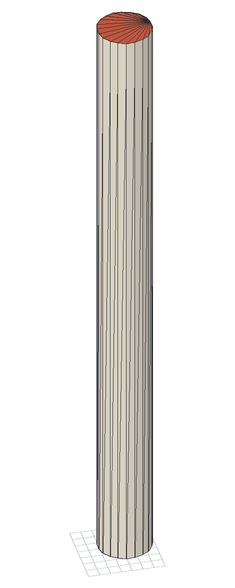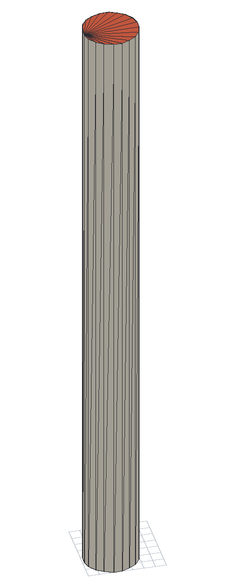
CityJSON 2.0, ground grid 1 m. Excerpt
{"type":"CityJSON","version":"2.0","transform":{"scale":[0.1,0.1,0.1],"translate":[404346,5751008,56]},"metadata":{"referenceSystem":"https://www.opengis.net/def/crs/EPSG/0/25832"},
"CityObjects":{
"building1":{"type":"Building","attributes":{"Geometrietyp2DReferenz":"1000","Gemeindeschluessel":"05515000","function":"51002_1251","roofType":"9999","measuredHeight":55.54},"geometry":[{"type":"Solid","lod":"2","boundaries":[[[[0,1,2]],[[1,3,2]],[[4,5,0]],[[5,1,0]],[[6,7,4]],[[7,5,4]],[[8,9,6]],[[9,7,6]],[[10,11,8]],[[11,9,8]],[[12,13,10]],[[13,11,10]],[[14,15,12]],[[15,13,12]],[[16,17,14]],[[17,15,14]],[[18,19,16]],[[19,17,16]],[[20,21,18]],[[21,19,18]],[[22,23,20]],[[23,21,20]],[[24,25,22]],[[25,23,22]],[[26,27,24]],[[27,25,24]],[[28,29,26]],[[29,27,26]],[[30,31,28]],[[31,29,28]],[[32,33,30]],[[33,31,30]],[[34,35,32]],[[35,33,32]],[[36,37,34]],[[37,35,34]],[[38,39,36]],[[39,37,36]],[[2,3,38]],[[3,39,38]],[[3,1,39]],[[1,5,39]],[[5,7,39]],[[7,9,39]],[[9,11,39]],[[11,13,39]],[[13,15,39]],[[15,17,39]],[[17,19,39]],[[19,21,39]],[[21,23,39]],[[23,25,39]],[[25,27,39]],[[27,29,39]],[[29,31,39]],[[31,33,39]],[[33,35,39]],[[35,37,39]],[[0,2,4]],[[2,38,4]],[[38,36,4]],[[36,34,4]],[[34,32,4]],[[32,30,4]],[[30,28,4]],[[28,26,4]],[[26,24,4]],[[24,22,4]],[[22,20,4]],[[20,18,4]],[[18,16,4]],[[16,14,4]],[[14,12,4]],[[12,10,4]],[[10,8,4]],[[8,6,4]]]],"semantics":{"surfaces":[{"type":"WallSurface"},{"type":"GroundSurface"},{"type":"RoofSurface"}],"values":[[0,0,0,0,0,0,0,0,0,0,0,0,0,0,0,0,0,0,0,0,0,0,0,0,0,0,0,0,0,0,0,0,0,0,0,0,0,0,0,0,1,1,1,1,1,1,1,1,1,1,1,1,1,1,1,1,1,1,2,2,2,2,2,2,2,2,2,2,2,2,2,2,2,2,2,2]]}}]}
},
"vertices":[
[56,45,556],[56,45,1],[51,52,556],[51,52,1],[58,38,556],[58,38,1],[58,30,556],[58,30,1],[56,23,556],[56,23,1],[51,16,556],[51,16,1],[45,12,556],[45,12,1],[37,9,556],[37,9,1],[29,9,556],[29,9,1],[22,12,556],[22,12,1],[16,16,556],[16,16,1],[11,23,556],[11,23,1],[9,30,556],[9,30,1],[9,38,556],[9,38,1],[11,45,556],[11,45,1],[16,52,556],[16,52,1],[22,56,556],[22,56,1],[29,59,556],[29,59,1],[37,59,556],[37,59,1],[45,56,556],[45,56,1]
]}
